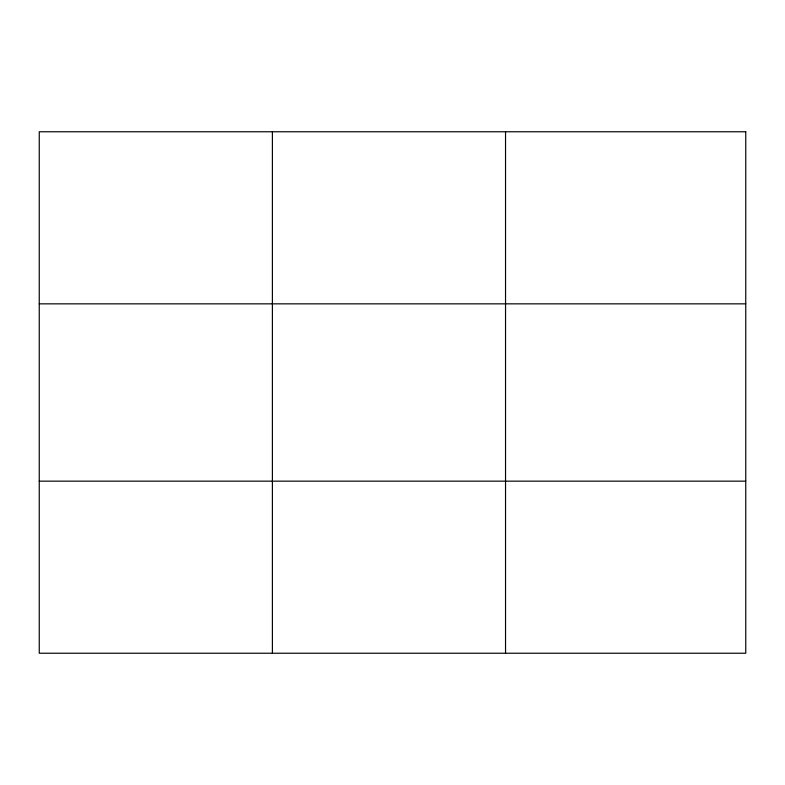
<?xml version="1.0" encoding="UTF-8"?>
<svg xmlns="http://www.w3.org/2000/svg" width="785" height="785" viewBox="0 0 785 785"><rect width="100%" height="100%" fill="white"/><g stroke="black" fill="none" stroke-linecap="round" stroke-linejoin="round"><path stroke-width="1.18" d="M272.395 653.238L272.395 131.762M505.54 653.238L505.54 131.762M39.25 303.844L745.75 303.844M39.25 481.156L745.75 481.156M745.75 131.762L745.75 653.238L39.25 653.238L39.25 131.762L745.75 131.762"/></g></svg>
